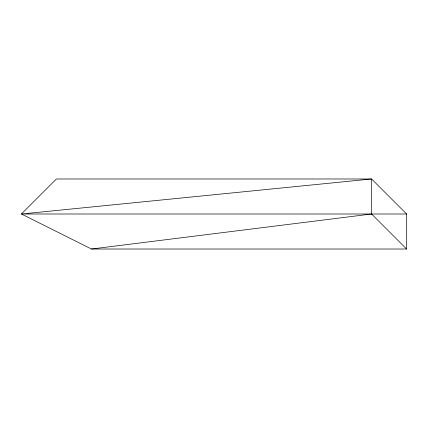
<?xml version="1.0" encoding="UTF-8"?>
<svg xmlns="http://www.w3.org/2000/svg" width="428" height="428" viewBox="0 0 428 428"><rect width="100%" height="100%" fill="white"/><g stroke="black" fill="none" stroke-linecap="round" stroke-linejoin="round"><path stroke-width="0.64" d="M91.437 249.016L371.584 214L406.6 249.016L406.6 214L371.584 178.984L56.416 178.984L21.4 214L91.437 249.016L406.6 249.016M406.6 214L21.4 214L371.584 178.984L371.584 214"/></g></svg>
